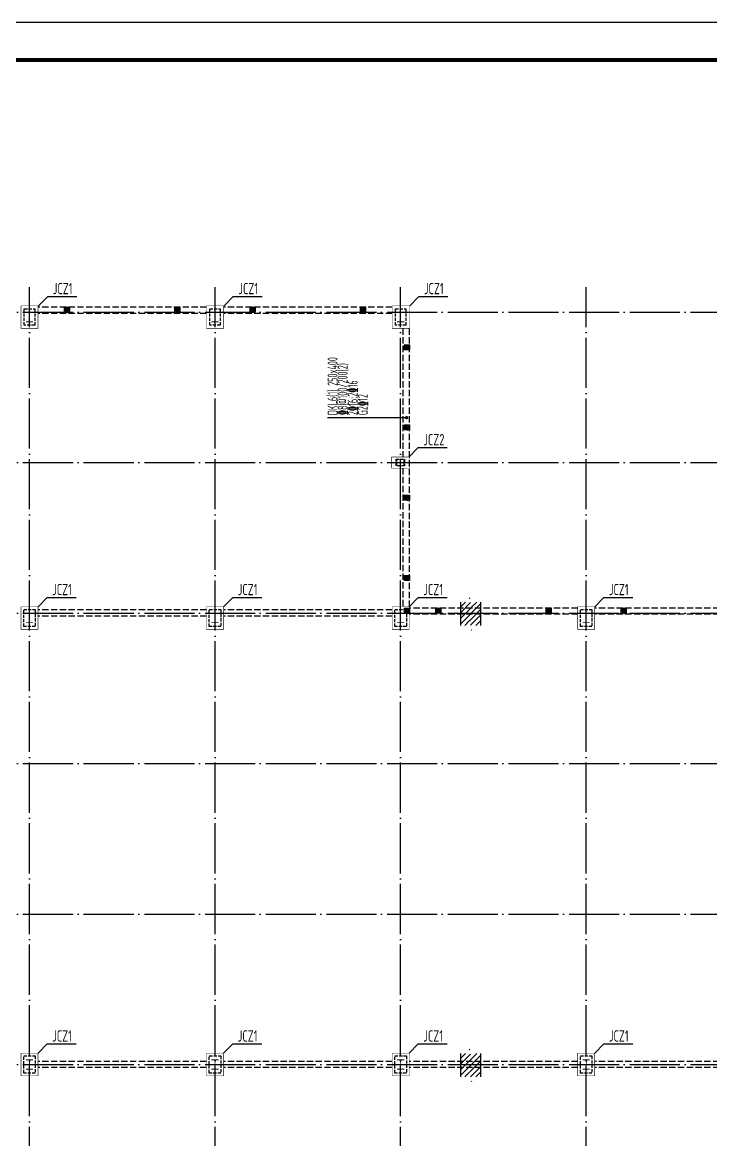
# Model space of a CAD drawing. Extents: x 8844666 to 9156203, y 1662182 to 2655606.
# Drawn here: x 9006104 to 9033552, y 2410631 to 2455181 of the extents above; entities that cross this region are included whole.
import ezdxf

# ---------------------------------------------------------------- set-up
doc = ezdxf.new("R2010")
doc.units = 0
doc.header["$LTSCALE"] = 1000
doc.header["$MEASUREMENT"] = 0
doc.linetypes.add('DASH', pattern=[0.35, 0.25, -0.1])
doc.linetypes.add('DOTE', pattern=[2.42, 2, -0.2, 0.02, -0.2])
doc.layers.get('0').update_dxf_attribs({"linetype": 'CONTINUOUS'})
for name, color, linetype in [('1000', 2, 'CONTINUOUS'), ('DOTE', 8, 'DOTE'), ('GZ', 3, 'CONTINUOUS'), ('PUB_TITLE', 4, 'CONTINUOUS'), ('一般文字', 6, 'CONTINUOUS'), ('柱', 2, 'CONTINUOUS'), ('柱集中标注', 2, 'CONTINUOUS'), ('梁', 4, 'CONTINUOUS')]:
    doc.layers.add(name, color=color, linetype=linetype)
doc.layers.add('梁集中标注竖向', color=190, linetype='CONTINUOUS', lineweight=25)
doc.styles.add('TSSD_REIN', font='atssdeng.shx', dxfattribs={"width": 0.7, "bigfont": 'atssdchn.shx'})

# ---------------------------------------------------------------- blocks, each defined once
blk = doc.blocks.new('layisuixin-point')
blk.add_lwpolyline([(-0.25, 0, 0.5, 0.5, 1), (0.25, 0, 0.5, 0.5, 1)], format="xyseb", close=True)

msp = doc.modelspace()

# ---------------------------------------------------------------- hatches: boundary and pattern name
at = {"layer": 'DOTE', "linetype": 'ByBlock'}
h = msp.add_hatch(dxfattribs=at)
h.set_pattern_fill('ANSI31', color=6, scale=100, style=0)
h.set_pattern_definition([(45, (6193600.12, 1369875.41), (-112.2532015, 112.2532015), [])])
h.paths.add_polyline_path([(9024389.3, 2431502.2), (9024389.3, 2431702.2), (9023589.3, 2431702.2), (9023589.3, 2431502.2)])
h.paths.add_polyline_path([(9024389.3, 2431452.2), (9024389.3, 2431502.2), (9023589.3, 2431502.2), (9023589.3, 2431452.2)])
h.paths.add_polyline_path([(9023865.8, 2432060.4), (9023589.3, 2432060.4), (9023589.3, 2431702.2), (9024389.3, 2431702.2), (9024389.3, 2432060.4), (9024090.8, 2432060.4), (9024016.3, 2431850.4), (9023942.3, 2432270.4)])
h.paths.add_polyline_path([(9024090.8, 2431133.6), (9024389.3, 2431133.6), (9024389.3, 2431452.2), (9023589.3, 2431452.2), (9023589.3, 2431133.6), (9023865.8, 2431133.6), (9023942.3, 2431343.6), (9024016.3, 2430923.6)])
h = msp.add_hatch(dxfattribs=at)
h.set_pattern_fill('ANSI31', color=6, scale=100, style=0)
h.set_pattern_definition([(45, (6193600.12, 1351875.41), (-112.2532015, 112.2532015), [])])
h.paths.add_polyline_path([(9024389.3, 2413502.2), (9024389.3, 2413702.2), (9023589.3, 2413702.2), (9023589.3, 2413502.2)])
h.paths.add_polyline_path([(9024389.3, 2413452.2), (9024389.3, 2413502.2), (9023589.3, 2413502.2), (9023589.3, 2413452.2)])
h.paths.add_polyline_path([(9023865.8, 2414060.4), (9023589.3, 2414060.4), (9023589.3, 2413702.2), (9024389.3, 2413702.2), (9024389.3, 2414060.4), (9024090.8, 2414060.4), (9024016.3, 2413850.4), (9023942.3, 2414270.4)])
h.paths.add_polyline_path([(9024090.8, 2413133.6), (9024389.3, 2413133.6), (9024389.3, 2413452.2), (9023589.3, 2413452.2), (9023589.3, 2413133.6), (9023865.8, 2413133.6), (9023942.3, 2413343.6), (9024016.3, 2412923.6)])
at = {"layer": 'GZ'}
h = msp.add_hatch(dxfattribs=at)
h.set_pattern_fill('钢筋混凝土', color=256, scale=20, style=0)
h.set_pattern_definition([(45, (748570.886, 240480.097), (-35.35533906, 35.35533906), []), (50, (748570.89, 240480.1), (143.4520365, -12.550427), [15, -165]), (355, (748570.89, 240480.1), (-27.7502667, 150.4384267), [12, -132]), (100.4514, (748582.84, 240479.05), (115.7018763, 137.8879084), [12.748038, -140.2284224]), (46.1842, (748570.89, 240520.1), (213.4482097, -33.103803), [22.5, -247.5]), (96.6356, (748588.67, 240517.34), (186.932541, 194.823574), [19.1220576, -210.3426]), (351.1842, (748570.89, 240520.1), (186.932389, 194.82372), [18, -198]), (21, (748590.89, 240510.1), (119.3814104, -80.5237781), [15, -165]), (326, (748590.89, 240510.1), (48.6630664, 145.030009), [12, -132]), (71.4514, (748600.83, 240503.39), (168.0445257, 64.5060993), [12.748038, -140.2284224]), (37.5, (748570.886, 240480.097), (2.43197106, 66.57877077), [0, -130.4, 0, -134, 0, -132.5]), (7.5, (748570.886, 240480.1), (52.6139075, 78.8823424), [0, -76.4, 0, -127.4, 0, -50.5]), (327.5, (748526.286, 240480.097), (106.76448723, -4.51097435), [0, -50, 0, -156, 0, -207]), (317.5, (748506.29, 240480.1), (116.6372339, 20.0209965), [0, -65, 0, -103.6, 0, -147])])
h.paths.add_polyline_path([(9007789.3, 2443828.3), (9007989.3, 2443828.3), (9007989.3, 2443628.3), (9007789.3, 2443628.3)])
h = msp.add_hatch(dxfattribs=at)
h.set_pattern_fill('钢筋混凝土', color=256, scale=20, style=0)
h.set_pattern_definition([(45, (752970.94, 240480.093), (-35.35533906, 35.35533906), []), (50, (752970.94, 240480.09), (143.4520365, -12.550427), [15, -165]), (355, (752970.94, 240480.1), (-27.7502667, 150.4384267), [12, -132]), (100.4514, (752982.9, 240479.05), (115.7018763, 137.8879084), [12.748038, -140.2284224]), (46.1842, (752970.94, 240520.1), (213.4482097, -33.103803), [22.5, -247.5]), (96.6356, (752988.73, 240517.33), (186.932541, 194.823574), [19.1220576, -210.3426]), (351.1842, (752970.94, 240520.1), (186.932389, 194.82372), [18, -198]), (21, (752990.94, 240510.09), (119.3814104, -80.5237781), [15, -165]), (326, (752990.94, 240510.1), (48.6630664, 145.030009), [12, -132]), (71.4514, (753000.89, 240503.38), (168.0445257, 64.5060993), [12.748038, -140.2284224]), (37.5, (752970.94, 240480.093), (2.43197106, 66.57877077), [0, -130.4, 0, -134, 0, -132.5]), (7.5, (752970.94, 240480.09), (52.6139075, 78.8823424), [0, -76.4, 0, -127.4, 0, -50.5]), (327.5, (752926.34, 240480.093), (106.76448723, -4.51097435), [0, -50, 0, -156, 0, -207]), (317.5, (752906.34, 240480.09), (116.6372339, 20.0209965), [0, -65, 0, -103.6, 0, -147])])
h.paths.add_polyline_path([(9012189.3, 2443828.3), (9012389.4, 2443828.3), (9012389.4, 2443628.3), (9012189.3, 2443628.3)])
h = msp.add_hatch(dxfattribs=at)
h.set_pattern_fill('钢筋混凝土', color=256, scale=20, style=0)
h.set_pattern_definition([(45, (755970.886, 240480.097), (-35.35533906, 35.35533906), []), (50, (755970.89, 240480.1), (143.4520365, -12.550427), [15, -165]), (355, (755970.89, 240480.1), (-27.7502667, 150.4384267), [12, -132]), (100.4514, (755982.84, 240479.05), (115.7018763, 137.8879084), [12.748038, -140.2284224]), (46.1842, (755970.89, 240520.1), (213.4482097, -33.103803), [22.5, -247.5]), (96.6356, (755988.67, 240517.34), (186.932541, 194.823574), [19.1220576, -210.3426]), (351.1842, (755970.89, 240520.1), (186.932389, 194.82372), [18, -198]), (21, (755990.89, 240510.1), (119.3814104, -80.5237781), [15, -165]), (326, (755990.89, 240510.1), (48.6630664, 145.030009), [12, -132]), (71.4514, (756000.83, 240503.39), (168.0445257, 64.5060993), [12.748038, -140.2284224]), (37.5, (755970.886, 240480.097), (2.43197106, 66.57877077), [0, -130.4, 0, -134, 0, -132.5]), (7.5, (755970.886, 240480.1), (52.6139075, 78.8823424), [0, -76.4, 0, -127.4, 0, -50.5]), (327.5, (755926.286, 240480.097), (106.76448723, -4.51097435), [0, -50, 0, -156, 0, -207]), (317.5, (755906.29, 240480.1), (116.6372339, 20.0209965), [0, -65, 0, -103.6, 0, -147])])
h.paths.add_polyline_path([(9015189.3, 2443828.3), (9015389.3, 2443828.3), (9015389.3, 2443628.3), (9015189.3, 2443628.3)])
h = msp.add_hatch(dxfattribs=at)
h.set_pattern_fill('钢筋混凝土', color=256, scale=20, style=0)
h.set_pattern_definition([(45, (760370.94, 240480.093), (-35.35533906, 35.35533906), []), (50, (760370.94, 240480.09), (143.4520365, -12.550427), [15, -165]), (355, (760370.94, 240480.1), (-27.7502667, 150.4384267), [12, -132]), (100.4514, (760382.9, 240479.05), (115.7018763, 137.8879084), [12.748038, -140.2284224]), (46.1842, (760370.94, 240520.1), (213.4482097, -33.103803), [22.5, -247.5]), (96.6356, (760388.73, 240517.33), (186.932541, 194.823574), [19.1220576, -210.3426]), (351.1842, (760370.94, 240520.1), (186.932389, 194.82372), [18, -198]), (21, (760390.94, 240510.09), (119.3814104, -80.5237781), [15, -165]), (326, (760390.94, 240510.1), (48.6630664, 145.030009), [12, -132]), (71.4514, (760400.89, 240503.38), (168.0445257, 64.5060993), [12.748038, -140.2284224]), (37.5, (760370.94, 240480.093), (2.43197106, 66.57877077), [0, -130.4, 0, -134, 0, -132.5]), (7.5, (760370.94, 240480.09), (52.6139075, 78.8823424), [0, -76.4, 0, -127.4, 0, -50.5]), (327.5, (760326.34, 240480.093), (106.76448723, -4.51097435), [0, -50, 0, -156, 0, -207]), (317.5, (760306.34, 240480.09), (116.6372339, 20.0209965), [0, -65, 0, -103.6, 0, -147])])
h.paths.add_polyline_path([(9019589.3, 2443828.3), (9019789.4, 2443828.3), (9019789.4, 2443628.3), (9019589.3, 2443628.3)])
h = msp.add_hatch(dxfattribs=at)
h.set_pattern_fill('钢筋混凝土', color=256, scale=20, style=0)
h.set_pattern_definition([(45, (762120.94, 238980.093), (-35.35533906, 35.35533906), []), (50, (762120.94, 238980.09), (143.4520365, -12.550427), [15, -165]), (355, (762120.94, 238980.1), (-27.7502667, 150.4384267), [12, -132]), (100.4514, (762132.9, 238979.05), (115.7018763, 137.8879084), [12.748038, -140.2284224]), (46.1842, (762120.94, 239020.1), (213.4482097, -33.103803), [22.5, -247.5]), (96.6356, (762138.73, 239017.33), (186.932541, 194.823574), [19.1220576, -210.3426]), (351.1842, (762120.94, 239020.1), (186.932389, 194.82372), [18, -198]), (21, (762140.94, 239010.09), (119.3814104, -80.5237781), [15, -165]), (326, (762140.94, 239010.1), (48.6630664, 145.030009), [12, -132]), (71.4514, (762150.89, 239003.38), (168.0445257, 64.5060993), [12.748038, -140.2284224]), (37.5, (762120.94, 238980.093), (2.43197106, 66.57877077), [0, -130.4, 0, -134, 0, -132.5]), (7.5, (762120.94, 238980.09), (52.6139075, 78.8823424), [0, -76.4, 0, -127.4, 0, -50.5]), (327.5, (762076.34, 238980.093), (106.76448723, -4.51097435), [0, -50, 0, -156, 0, -207]), (317.5, (762056.34, 238980.09), (116.6372339, 20.0209965), [0, -65, 0, -103.6, 0, -147])])
h.paths.add_polyline_path([(9021339.3, 2442328.3), (9021539.4, 2442328.3), (9021539.4, 2442128.3), (9021339.3, 2442128.3)])
h = msp.add_hatch(dxfattribs=at)
h.set_pattern_fill('钢筋混凝土', color=256, scale=20, style=0)
h.set_pattern_definition([(45, (762120.886, 235780.097), (-35.35533906, 35.35533906), []), (50, (762120.89, 235780.1), (143.4520365, -12.550427), [15, -165]), (355, (762120.89, 235780.1), (-27.7502667, 150.4384267), [12, -132]), (100.4514, (762132.84, 235779.05), (115.7018763, 137.8879084), [12.748038, -140.2284224]), (46.1842, (762120.89, 235820.1), (213.4482097, -33.103803), [22.5, -247.5]), (96.6356, (762138.67, 235817.34), (186.932541, 194.823574), [19.1220576, -210.3426]), (351.1842, (762120.89, 235820.1), (186.932389, 194.82372), [18, -198]), (21, (762140.89, 235810.1), (119.3814104, -80.5237781), [15, -165]), (326, (762140.89, 235810.1), (48.6630664, 145.030009), [12, -132]), (71.4514, (762150.83, 235803.39), (168.0445257, 64.5060993), [12.748038, -140.2284224]), (37.5, (762120.886, 235780.097), (2.43197106, 66.57877077), [0, -130.4, 0, -134, 0, -132.5]), (7.5, (762120.886, 235780.1), (52.6139075, 78.8823424), [0, -76.4, 0, -127.4, 0, -50.5]), (327.5, (762076.286, 235780.097), (106.76448723, -4.51097435), [0, -50, 0, -156, 0, -207]), (317.5, (762056.29, 235780.1), (116.6372339, 20.0209965), [0, -65, 0, -103.6, 0, -147])])
h.paths.add_polyline_path([(9021339.3, 2439128.3), (9021539.3, 2439128.3), (9021539.3, 2438928.3), (9021339.3, 2438928.3)])
h = msp.add_hatch(dxfattribs=at)
h.set_pattern_fill('钢筋混凝土', color=256, scale=20, style=0)
h.set_pattern_definition([(45, (762120.94, 232980.093), (-35.35533906, 35.35533906), []), (50, (762120.94, 232980.09), (143.4520365, -12.550427), [15, -165]), (355, (762120.94, 232980.1), (-27.7502667, 150.4384267), [12, -132]), (100.4514, (762132.9, 232979.05), (115.7018763, 137.8879084), [12.748038, -140.2284224]), (46.1842, (762120.94, 233020.1), (213.4482097, -33.103803), [22.5, -247.5]), (96.6356, (762138.73, 233017.33), (186.932541, 194.823574), [19.1220576, -210.3426]), (351.1842, (762120.94, 233020.1), (186.932389, 194.82372), [18, -198]), (21, (762140.94, 233010.09), (119.3814104, -80.5237781), [15, -165]), (326, (762140.94, 233010.1), (48.6630664, 145.030009), [12, -132]), (71.4514, (762150.89, 233003.38), (168.0445257, 64.5060993), [12.748038, -140.2284224]), (37.5, (762120.94, 232980.093), (2.43197106, 66.57877077), [0, -130.4, 0, -134, 0, -132.5]), (7.5, (762120.94, 232980.09), (52.6139075, 78.8823424), [0, -76.4, 0, -127.4, 0, -50.5]), (327.5, (762076.34, 232980.093), (106.76448723, -4.51097435), [0, -50, 0, -156, 0, -207]), (317.5, (762056.34, 232980.09), (116.6372339, 20.0209965), [0, -65, 0, -103.6, 0, -147])])
h.paths.add_polyline_path([(9021339.3, 2436328.3), (9021539.4, 2436328.3), (9021539.4, 2436128.3), (9021339.3, 2436128.3)])
h = msp.add_hatch(dxfattribs=at)
h.set_pattern_fill('钢筋混凝土', color=256, scale=20, style=0)
h.set_pattern_definition([(45, (762120.886, 229780.097), (-35.35533906, 35.35533906), []), (50, (762120.89, 229780.1), (143.4520365, -12.550427), [15, -165]), (355, (762120.89, 229780.1), (-27.7502667, 150.4384267), [12, -132]), (100.4514, (762132.84, 229779.05), (115.7018763, 137.8879084), [12.748038, -140.2284224]), (46.1842, (762120.89, 229820.1), (213.4482097, -33.103803), [22.5, -247.5]), (96.6356, (762138.67, 229817.34), (186.932541, 194.823574), [19.1220576, -210.3426]), (351.1842, (762120.89, 229820.1), (186.932389, 194.82372), [18, -198]), (21, (762140.89, 229810.1), (119.3814104, -80.5237781), [15, -165]), (326, (762140.89, 229810.1), (48.6630664, 145.030009), [12, -132]), (71.4514, (762150.83, 229803.39), (168.0445257, 64.5060993), [12.748038, -140.2284224]), (37.5, (762120.886, 229780.097), (2.43197106, 66.57877077), [0, -130.4, 0, -134, 0, -132.5]), (7.5, (762120.886, 229780.1), (52.6139075, 78.8823424), [0, -76.4, 0, -127.4, 0, -50.5]), (327.5, (762076.286, 229780.097), (106.76448723, -4.51097435), [0, -50, 0, -156, 0, -207]), (317.5, (762056.29, 229780.1), (116.6372339, 20.0209965), [0, -65, 0, -103.6, 0, -147])])
h.paths.add_polyline_path([(9021339.3, 2433128.3), (9021539.3, 2433128.3), (9021539.3, 2432928.3), (9021339.3, 2432928.3)])
h = msp.add_hatch(dxfattribs=at)
h.set_pattern_fill('钢筋混凝土', color=256, scale=20, style=0)
h.set_pattern_definition([(45, (762120.94, 228480.093), (-35.35533906, 35.35533906), []), (50, (762120.94, 228480.09), (143.4520365, -12.550427), [15, -165]), (355, (762120.94, 228480.1), (-27.7502667, 150.4384267), [12, -132]), (100.4514, (762132.9, 228479.05), (115.7018763, 137.8879084), [12.748038, -140.2284224]), (46.1842, (762120.94, 228520.1), (213.4482097, -33.103803), [22.5, -247.5]), (96.6356, (762138.73, 228517.33), (186.932541, 194.823574), [19.1220576, -210.3426]), (351.1842, (762120.94, 228520.1), (186.932389, 194.82372), [18, -198]), (21, (762140.94, 228510.09), (119.3814104, -80.5237781), [15, -165]), (326, (762140.94, 228510.1), (48.6630664, 145.030009), [12, -132]), (71.4514, (762150.89, 228503.38), (168.0445257, 64.5060993), [12.748038, -140.2284224]), (37.5, (762120.94, 228480.093), (2.43197106, 66.57877077), [0, -130.4, 0, -134, 0, -132.5]), (7.5, (762120.94, 228480.09), (52.6139075, 78.8823424), [0, -76.4, 0, -127.4, 0, -50.5]), (327.5, (762076.34, 228480.093), (106.76448723, -4.51097435), [0, -50, 0, -156, 0, -207]), (317.5, (762056.34, 228480.09), (116.6372339, 20.0209965), [0, -65, 0, -103.6, 0, -147])])
h.paths.add_polyline_path([(9021339.3, 2431828.3), (9021539.4, 2431828.3), (9021539.4, 2431628.3), (9021339.3, 2431628.3)])
h = msp.add_hatch(dxfattribs=at)
h.set_pattern_fill('钢筋混凝土', color=256, scale=20, style=0)
h.set_pattern_definition([(45, (763370.886, 228480.097), (-35.35533906, 35.35533906), []), (50, (763370.89, 228480.1), (143.4520365, -12.550427), [15, -165]), (355, (763370.89, 228480.1), (-27.7502667, 150.4384267), [12, -132]), (100.4514, (763382.84, 228479.05), (115.7018763, 137.8879084), [12.748038, -140.2284224]), (46.1842, (763370.89, 228520.1), (213.4482097, -33.103803), [22.5, -247.5]), (96.6356, (763388.67, 228517.34), (186.932541, 194.823574), [19.1220576, -210.3426]), (351.1842, (763370.89, 228520.1), (186.932389, 194.82372), [18, -198]), (21, (763390.89, 228510.1), (119.3814104, -80.5237781), [15, -165]), (326, (763390.89, 228510.1), (48.6630664, 145.030009), [12, -132]), (71.4514, (763400.83, 228503.39), (168.0445257, 64.5060993), [12.748038, -140.2284224]), (37.5, (763370.886, 228480.097), (2.43197106, 66.57877077), [0, -130.4, 0, -134, 0, -132.5]), (7.5, (763370.886, 228480.1), (52.6139075, 78.8823424), [0, -76.4, 0, -127.4, 0, -50.5]), (327.5, (763326.286, 228480.097), (106.76448723, -4.51097435), [0, -50, 0, -156, 0, -207]), (317.5, (763306.29, 228480.1), (116.6372339, 20.0209965), [0, -65, 0, -103.6, 0, -147])])
h.paths.add_polyline_path([(9022589.3, 2431828.3), (9022789.3, 2431828.3), (9022789.3, 2431628.3), (9022589.3, 2431628.3)])
h = msp.add_hatch(dxfattribs=at)
h.set_pattern_fill('钢筋混凝土', color=256, scale=20, style=0)
h.set_pattern_definition([(45, (767770.94, 228480.093), (-35.35533906, 35.35533906), []), (50, (767770.94, 228480.09), (143.4520365, -12.550427), [15, -165]), (355, (767770.94, 228480.1), (-27.7502667, 150.4384267), [12, -132]), (100.4514, (767782.9, 228479.05), (115.7018763, 137.8879084), [12.748038, -140.2284224]), (46.1842, (767770.94, 228520.1), (213.4482097, -33.103803), [22.5, -247.5]), (96.6356, (767788.73, 228517.33), (186.932541, 194.823574), [19.1220576, -210.3426]), (351.1842, (767770.94, 228520.1), (186.932389, 194.82372), [18, -198]), (21, (767790.94, 228510.09), (119.3814104, -80.5237781), [15, -165]), (326, (767790.94, 228510.1), (48.6630664, 145.030009), [12, -132]), (71.4514, (767800.89, 228503.38), (168.0445257, 64.5060993), [12.748038, -140.2284224]), (37.5, (767770.94, 228480.093), (2.43197106, 66.57877077), [0, -130.4, 0, -134, 0, -132.5]), (7.5, (767770.94, 228480.09), (52.6139075, 78.8823424), [0, -76.4, 0, -127.4, 0, -50.5]), (327.5, (767726.34, 228480.093), (106.76448723, -4.51097435), [0, -50, 0, -156, 0, -207]), (317.5, (767706.34, 228480.09), (116.6372339, 20.0209965), [0, -65, 0, -103.6, 0, -147])])
h.paths.add_polyline_path([(9026989.3, 2431828.3), (9027189.4, 2431828.3), (9027189.4, 2431628.3), (9026989.3, 2431628.3)])
h = msp.add_hatch(dxfattribs=at)
h.set_pattern_fill('钢筋混凝土', color=256, scale=20, style=0)
h.set_pattern_definition([(45, (770770.886, 228480.097), (-35.35533906, 35.35533906), []), (50, (770770.89, 228480.1), (143.4520365, -12.550427), [15, -165]), (355, (770770.89, 228480.1), (-27.7502667, 150.4384267), [12, -132]), (100.4514, (770782.84, 228479.05), (115.7018763, 137.8879084), [12.748038, -140.2284224]), (46.1842, (770770.89, 228520.1), (213.4482097, -33.103803), [22.5, -247.5]), (96.6356, (770788.67, 228517.34), (186.932541, 194.823574), [19.1220576, -210.3426]), (351.1842, (770770.89, 228520.1), (186.932389, 194.82372), [18, -198]), (21, (770790.89, 228510.1), (119.3814104, -80.5237781), [15, -165]), (326, (770790.89, 228510.1), (48.6630664, 145.030009), [12, -132]), (71.4514, (770800.83, 228503.39), (168.0445257, 64.5060993), [12.748038, -140.2284224]), (37.5, (770770.886, 228480.097), (2.43197106, 66.57877077), [0, -130.4, 0, -134, 0, -132.5]), (7.5, (770770.886, 228480.1), (52.6139075, 78.8823424), [0, -76.4, 0, -127.4, 0, -50.5]), (327.5, (770726.286, 228480.097), (106.76448723, -4.51097435), [0, -50, 0, -156, 0, -207]), (317.5, (770706.29, 228480.1), (116.6372339, 20.0209965), [0, -65, 0, -103.6, 0, -147])])
h.paths.add_polyline_path([(9029989.3, 2431828.3), (9030189.3, 2431828.3), (9030189.3, 2431628.3), (9029989.3, 2431628.3)])
at = {"layer": '柱'}
for color, points in [(2, [(9006529.3, 2443228.3), (9006249.3, 2443228.3), (9006249.3, 2443260.3), (9006377.3, 2443260.3), (9006377.3, 2443596.3), (9006249.3, 2443596.3), (9006249.3, 2443628.3), (9006529.3, 2443628.3), (9006529.3, 2443596.3), (9006401.3, 2443596.3), (9006401.3, 2443260.3), (9006529.3, 2443260.3)]), (2, [(9013929.3, 2443228.3), (9013649.3, 2443228.3), (9013649.3, 2443260.3), (9013777.3, 2443260.3), (9013777.3, 2443596.3), (9013649.3, 2443596.3), (9013649.3, 2443628.3), (9013929.3, 2443628.3), (9013929.3, 2443596.3), (9013801.3, 2443596.3), (9013801.3, 2443260.3), (9013929.3, 2443260.3)]), (2, [(9021329.3, 2443228.3), (9021049.3, 2443228.3), (9021049.3, 2443260.3), (9021177.3, 2443260.3), (9021177.3, 2443596.3), (9021049.3, 2443596.3), (9021049.3, 2443628.3), (9021329.3, 2443628.3), (9021329.3, 2443596.3), (9021201.3, 2443596.3), (9021201.3, 2443260.3), (9021329.3, 2443260.3)]), (3, [(9021029.3, 2437518.3), (9021029.3, 2437738.3), (9021061.3, 2437738.3), (9021061.3, 2437640.3), (9021297.3, 2437640.3), (9021297.3, 2437738.3), (9021329.3, 2437738.3), (9021329.3, 2437518.3), (9021297.3, 2437518.3), (9021297.3, 2437616.3), (9021061.3, 2437616.3), (9021061.3, 2437518.3)]), (2, [(9006529.3, 2431228.3), (9006249.3, 2431228.3), (9006249.3, 2431260.3), (9006377.3, 2431260.3), (9006377.3, 2431596.3), (9006249.3, 2431596.3), (9006249.3, 2431628.3), (9006529.3, 2431628.3), (9006529.3, 2431596.3), (9006401.3, 2431596.3), (9006401.3, 2431260.3), (9006529.3, 2431260.3)]), (2, [(9013929.3, 2431228.3), (9013649.3, 2431228.3), (9013649.3, 2431260.3), (9013777.3, 2431260.3), (9013777.3, 2431596.3), (9013649.3, 2431596.3), (9013649.3, 2431628.3), (9013929.3, 2431628.3), (9013929.3, 2431596.3), (9013801.3, 2431596.3), (9013801.3, 2431260.3), (9013929.3, 2431260.3)]), (2, [(9021329.3, 2431228.3), (9021049.3, 2431228.3), (9021049.3, 2431260.3), (9021177.3, 2431260.3), (9021177.3, 2431596.3), (9021049.3, 2431596.3), (9021049.3, 2431628.3), (9021329.3, 2431628.3), (9021329.3, 2431596.3), (9021201.3, 2431596.3), (9021201.3, 2431260.3), (9021329.3, 2431260.3)]), (2, [(9028729.3, 2431228.3), (9028449.3, 2431228.3), (9028449.3, 2431260.3), (9028577.3, 2431260.3), (9028577.3, 2431596.3), (9028449.3, 2431596.3), (9028449.3, 2431628.3), (9028729.3, 2431628.3), (9028729.3, 2431596.3), (9028601.3, 2431596.3), (9028601.3, 2431260.3), (9028729.3, 2431260.3)]), (2, [(9006529.3, 2413428.3), (9006249.3, 2413428.3), (9006249.3, 2413460.3), (9006377.3, 2413460.3), (9006377.3, 2413796.3), (9006249.3, 2413796.3), (9006249.3, 2413828.3), (9006529.3, 2413828.3), (9006529.3, 2413796.3), (9006401.3, 2413796.3), (9006401.3, 2413460.3), (9006529.3, 2413460.3)]), (2, [(9013929.3, 2413428.3), (9013649.3, 2413428.3), (9013649.3, 2413460.3), (9013777.3, 2413460.3), (9013777.3, 2413796.3), (9013649.3, 2413796.3), (9013649.3, 2413828.3), (9013929.3, 2413828.3), (9013929.3, 2413796.3), (9013801.3, 2413796.3), (9013801.3, 2413460.3), (9013929.3, 2413460.3)]), (2, [(9021329.3, 2413428.3), (9021049.3, 2413428.3), (9021049.3, 2413460.3), (9021177.3, 2413460.3), (9021177.3, 2413796.3), (9021049.3, 2413796.3), (9021049.3, 2413828.3), (9021329.3, 2413828.3), (9021329.3, 2413796.3), (9021201.3, 2413796.3), (9021201.3, 2413460.3), (9021329.3, 2413460.3)]), (2, [(9028729.3, 2413428.3), (9028449.3, 2413428.3), (9028449.3, 2413460.3), (9028577.3, 2413460.3), (9028577.3, 2413796.3), (9028449.3, 2413796.3), (9028449.3, 2413828.3), (9028729.3, 2413828.3), (9028729.3, 2413796.3), (9028601.3, 2413796.3), (9028601.3, 2413460.3), (9028729.3, 2413460.3)])]:
    msp.add_hatch(color=color, dxfattribs=at).paths.add_polyline_path(points)

# ---------------------------------------------------------------- linework, layer by layer
at = {"layer": '1000', "color": 3, "linetype": 'DASH', "ltscale": 0.5}
for points in [[(9006179.3, 2443753.3), (9006599.3, 2443753.3), (9006599.3, 2443103.3), (9006179.3, 2443103.3)], [(9013579.3, 2443753.3), (9013999.3, 2443753.3), (9013999.3, 2443103.3), (9013579.3, 2443103.3)], [(9020979.3, 2443753.3), (9021399.3, 2443753.3), (9021399.3, 2443103.3), (9020979.3, 2443103.3)], [(9021009.3, 2437758.3), (9021349.3, 2437758.3), (9021349.3, 2437498.3), (9021009.3, 2437498.3)], [(9006159.3, 2431768.3), (9006619.3, 2431768.3), (9006619.3, 2431088.3), (9006159.3, 2431088.3)], [(9013559.3, 2431768.3), (9014019.3, 2431768.3), (9014019.3, 2431088.3), (9013559.3, 2431088.3)], [(9020959.3, 2431768.3), (9021419.3, 2431768.3), (9021419.3, 2431088.3), (9020959.3, 2431088.3)], [(9028359.3, 2431768.3), (9028819.3, 2431768.3), (9028819.3, 2431088.3), (9028359.3, 2431088.3)], [(9006159.3, 2413968.3), (9006619.3, 2413968.3), (9006619.3, 2413288.3), (9006159.3, 2413288.3)], [(9013559.3, 2413968.3), (9014019.3, 2413968.3), (9014019.3, 2413288.3), (9013559.3, 2413288.3)], [(9020959.3, 2413968.3), (9021419.3, 2413968.3), (9021419.3, 2413288.3), (9020959.3, 2413288.3)], [(9028359.3, 2413968.3), (9028819.3, 2413968.3), (9028819.3, 2413288.3), (9028359.3, 2413288.3)]]:
    msp.add_lwpolyline(points, close=True, dxfattribs=at)
at = {"layer": 'DOTE'}
for p, q in [((9006389.3, 2394628.3), (9006389.3, 2444628.3)), ((9013789.3, 2394628.3), (9013789.3, 2444628.3)), ((9021189.3, 2394628.3), (9021189.3, 2444628.3)), ((9028589.3, 2394628.3), (9028589.3, 2444628.3)), ((8916589.3, 2443628.3), (9125789.3, 2443628.3)), ((8916589.3, 2437628.3), (9125789.3, 2437628.3)), ((8916589.3, 2431628.3), (9125789.3, 2431628.3)), ((8916589.3, 2425628.3), (9125789.3, 2425628.3)), ((8916589.3, 2419628.3), (9125789.3, 2419628.3)), ((8916589.3, 2413628.3), (9125789.3, 2413628.3))]:
    msp.add_line(p, q, dxfattribs=at)
at = {"layer": 'DOTE', "color": 6, "linetype": 'ByBlock'}
for p, q in [((9023589.3, 2431133.6), (9023589.3, 2432060.4)), ((9024389.3, 2431133.6), (9024389.3, 2432060.4)), ((9023589.3, 2413133.6), (9023589.3, 2414060.4)), ((9024389.3, 2413133.6), (9024389.3, 2414060.4))]:
    msp.add_line(p, q, dxfattribs=at)
at = {"layer": 'GZ'}
for points in [[(9007789.3, 2443828.3), (9007989.3, 2443828.3), (9007989.3, 2443628.3), (9007789.3, 2443628.3)], [(9012189.3, 2443828.3), (9012389.4, 2443828.3), (9012389.4, 2443628.3), (9012189.3, 2443628.3)], [(9015189.3, 2443828.3), (9015389.3, 2443828.3), (9015389.3, 2443628.3), (9015189.3, 2443628.3)], [(9019589.3, 2443828.3), (9019789.4, 2443828.3), (9019789.4, 2443628.3), (9019589.3, 2443628.3)], [(9021339.3, 2442328.3), (9021539.4, 2442328.3), (9021539.4, 2442128.3), (9021339.3, 2442128.3)], [(9021339.3, 2439128.3), (9021539.3, 2439128.3), (9021539.3, 2438928.3), (9021339.3, 2438928.3)], [(9021339.3, 2436328.3), (9021539.4, 2436328.3), (9021539.4, 2436128.3), (9021339.3, 2436128.3)], [(9021339.3, 2433128.3), (9021539.3, 2433128.3), (9021539.3, 2432928.3), (9021339.3, 2432928.3)], [(9021339.3, 2431828.3), (9021539.4, 2431828.3), (9021539.4, 2431628.3), (9021339.3, 2431628.3)], [(9022589.3, 2431828.3), (9022789.3, 2431828.3), (9022789.3, 2431628.3), (9022589.3, 2431628.3)], [(9026989.3, 2431828.3), (9027189.4, 2431828.3), (9027189.4, 2431628.3), (9026989.3, 2431628.3)], [(9029989.3, 2431828.3), (9030189.3, 2431828.3), (9030189.3, 2431628.3), (9029989.3, 2431628.3)]]:
    msp.add_lwpolyline(points, close=True, dxfattribs=at)
at = {"layer": 'PUB_TITLE'}
msp.add_lwpolyline([(8903902.8, 2366081.4), (9156202.8, 2366081.4), (9156202.8, 2455181.4), (8903902.8, 2455181.4)], close=True, dxfattribs=at)
at = {"layer": 'PUB_TITLE', "const_width": 150}
msp.add_lwpolyline([(8907652.8, 2367581.4), (9154702.8, 2367581.4), (9154702.8, 2453681.4), (8907652.8, 2453681.4)], close=True, dxfattribs=at)
at = {"layer": '一般文字', "color": 6}
for points in [[(9006754.3, 2443878.3), (9007117, 2444255.1), (9008273.6, 2444255.1)], [(9014154.3, 2443878.3), (9014517, 2444255.1), (9015673.6, 2444255.1)], [(9021554.3, 2443878.3), (9021917, 2444255.1), (9023073.6, 2444255.1)], [(9021529.3, 2437853.3), (9021892, 2438230.1), (9023048.6, 2438230.1)], [(9006729.3, 2431878.3), (9007092, 2432255.1), (9008248.6, 2432255.1)], [(9014129.3, 2431878.3), (9014492, 2432255.1), (9015648.6, 2432255.1)], [(9021529.3, 2431878.3), (9021892, 2432255.1), (9023048.6, 2432255.1)], [(9028929.3, 2431878.3), (9029292, 2432255.1), (9030448.6, 2432255.1)], [(9006729.3, 2414078.3), (9007092, 2414455.1), (9008248.6, 2414455.1)], [(9014129.3, 2414078.3), (9014492, 2414455.1), (9015648.6, 2414455.1)], [(9021529.3, 2414078.3), (9021892, 2414455.1), (9023048.6, 2414455.1)], [(9028929.3, 2414078.3), (9029292, 2414455.1), (9030448.6, 2414455.1)]]:
    msp.add_lwpolyline(points, dxfattribs=at)
at = {"layer": '柱', "color": 2, "const_width": 5}
for points in [[(9006529.3, 2443228.3), (9006249.3, 2443228.3), (9006249.3, 2443260.3), (9006377.3, 2443260.3), (9006377.3, 2443596.3), (9006249.3, 2443596.3), (9006249.3, 2443628.3), (9006529.3, 2443628.3), (9006529.3, 2443596.3), (9006401.3, 2443596.3), (9006401.3, 2443260.3), (9006529.3, 2443260.3)], [(9013929.3, 2443228.3), (9013649.3, 2443228.3), (9013649.3, 2443260.3), (9013777.3, 2443260.3), (9013777.3, 2443596.3), (9013649.3, 2443596.3), (9013649.3, 2443628.3), (9013929.3, 2443628.3), (9013929.3, 2443596.3), (9013801.3, 2443596.3), (9013801.3, 2443260.3), (9013929.3, 2443260.3)], [(9021329.3, 2443228.3), (9021049.3, 2443228.3), (9021049.3, 2443260.3), (9021177.3, 2443260.3), (9021177.3, 2443596.3), (9021049.3, 2443596.3), (9021049.3, 2443628.3), (9021329.3, 2443628.3), (9021329.3, 2443596.3), (9021201.3, 2443596.3), (9021201.3, 2443260.3), (9021329.3, 2443260.3)], [(9006529.3, 2431228.3), (9006249.3, 2431228.3), (9006249.3, 2431260.3), (9006377.3, 2431260.3), (9006377.3, 2431596.3), (9006249.3, 2431596.3), (9006249.3, 2431628.3), (9006529.3, 2431628.3), (9006529.3, 2431596.3), (9006401.3, 2431596.3), (9006401.3, 2431260.3), (9006529.3, 2431260.3)], [(9013929.3, 2431228.3), (9013649.3, 2431228.3), (9013649.3, 2431260.3), (9013777.3, 2431260.3), (9013777.3, 2431596.3), (9013649.3, 2431596.3), (9013649.3, 2431628.3), (9013929.3, 2431628.3), (9013929.3, 2431596.3), (9013801.3, 2431596.3), (9013801.3, 2431260.3), (9013929.3, 2431260.3)], [(9021329.3, 2431228.3), (9021049.3, 2431228.3), (9021049.3, 2431260.3), (9021177.3, 2431260.3), (9021177.3, 2431596.3), (9021049.3, 2431596.3), (9021049.3, 2431628.3), (9021329.3, 2431628.3), (9021329.3, 2431596.3), (9021201.3, 2431596.3), (9021201.3, 2431260.3), (9021329.3, 2431260.3)], [(9028729.3, 2431228.3), (9028449.3, 2431228.3), (9028449.3, 2431260.3), (9028577.3, 2431260.3), (9028577.3, 2431596.3), (9028449.3, 2431596.3), (9028449.3, 2431628.3), (9028729.3, 2431628.3), (9028729.3, 2431596.3), (9028601.3, 2431596.3), (9028601.3, 2431260.3), (9028729.3, 2431260.3)], [(9006529.3, 2413428.3), (9006249.3, 2413428.3), (9006249.3, 2413460.3), (9006377.3, 2413460.3), (9006377.3, 2413796.3), (9006249.3, 2413796.3), (9006249.3, 2413828.3), (9006529.3, 2413828.3), (9006529.3, 2413796.3), (9006401.3, 2413796.3), (9006401.3, 2413460.3), (9006529.3, 2413460.3)], [(9013929.3, 2413428.3), (9013649.3, 2413428.3), (9013649.3, 2413460.3), (9013777.3, 2413460.3), (9013777.3, 2413796.3), (9013649.3, 2413796.3), (9013649.3, 2413828.3), (9013929.3, 2413828.3), (9013929.3, 2413796.3), (9013801.3, 2413796.3), (9013801.3, 2413460.3), (9013929.3, 2413460.3)], [(9021329.3, 2413428.3), (9021049.3, 2413428.3), (9021049.3, 2413460.3), (9021177.3, 2413460.3), (9021177.3, 2413796.3), (9021049.3, 2413796.3), (9021049.3, 2413828.3), (9021329.3, 2413828.3), (9021329.3, 2413796.3), (9021201.3, 2413796.3), (9021201.3, 2413460.3), (9021329.3, 2413460.3)], [(9028729.3, 2413428.3), (9028449.3, 2413428.3), (9028449.3, 2413460.3), (9028577.3, 2413460.3), (9028577.3, 2413796.3), (9028449.3, 2413796.3), (9028449.3, 2413828.3), (9028729.3, 2413828.3), (9028729.3, 2413796.3), (9028601.3, 2413796.3), (9028601.3, 2413460.3), (9028729.3, 2413460.3)]]:
    msp.add_lwpolyline(points, close=True, dxfattribs=at)
at = {"layer": '柱', "color": 3, "const_width": 5}
msp.add_lwpolyline([(9021029.3, 2437518.3), (9021029.3, 2437738.3), (9021061.3, 2437738.3), (9021061.3, 2437640.3), (9021297.3, 2437640.3), (9021297.3, 2437738.3), (9021329.3, 2437738.3), (9021329.3, 2437518.3), (9021297.3, 2437518.3), (9021297.3, 2437616.3), (9021061.3, 2437616.3), (9021061.3, 2437518.3)], close=True, dxfattribs=at)
at = {"layer": '柱集中标注', "color": 6, "const_width": 20}
for points in [[(9006049.3, 2443878.3), (9006729.3, 2443878.3), (9006729.3, 2442978.3), (9006049.3, 2442978.3)], [(9013449.3, 2443878.3), (9014129.3, 2443878.3), (9014129.3, 2442978.3), (9013449.3, 2442978.3)], [(9020849.3, 2443878.3), (9021529.3, 2443878.3), (9021529.3, 2442978.3), (9020849.3, 2442978.3)], [(9020829.3, 2437853.3), (9021529.3, 2437853.3), (9021529.3, 2437403.3), (9020829.3, 2437403.3)], [(9006049.3, 2431878.3), (9006729.3, 2431878.3), (9006729.3, 2430978.3), (9006049.3, 2430978.3)], [(9013449.3, 2431878.3), (9014129.3, 2431878.3), (9014129.3, 2430978.3), (9013449.3, 2430978.3)], [(9020849.3, 2431878.3), (9021529.3, 2431878.3), (9021529.3, 2430978.3), (9020849.3, 2430978.3)], [(9028249.3, 2431878.3), (9028929.3, 2431878.3), (9028929.3, 2430978.3), (9028249.3, 2430978.3)], [(9006049.3, 2414078.3), (9006729.3, 2414078.3), (9006729.3, 2413178.3), (9006049.3, 2413178.3)], [(9013449.3, 2414078.3), (9014129.3, 2414078.3), (9014129.3, 2413178.3), (9013449.3, 2413178.3)], [(9020849.3, 2414078.3), (9021529.3, 2414078.3), (9021529.3, 2413178.3), (9020849.3, 2413178.3)], [(9028249.3, 2414078.3), (9028929.3, 2414078.3), (9028929.3, 2413178.3), (9028249.3, 2413178.3)]]:
    msp.add_lwpolyline(points, close=True, dxfattribs=at)
at = {"layer": '梁', "color": 150, "linetype": 'DASH'}
for points in [[(9013449.3, 2443828.3), (9006729.3, 2443828.3)], [(9013449.3, 2443578.3), (9006729.3, 2443578.3)], [(9020849.3, 2443828.3), (9014129.3, 2443828.3)], [(9020849.3, 2443578.3), (9014129.3, 2443578.3)], [(9021279.3, 2442978.3), (9021279.3, 2437853.3)], [(9021529.3, 2442978.3), (9021529.3, 2431878.3)], [(9021279.3, 2437403.3), (9021279.3, 2431878.3)], [(9013449.3, 2431753.3), (9006729.3, 2431753.3)], [(9020849.3, 2431753.3), (9014129.3, 2431753.3)], [(9028249.3, 2431828.3), (9021529.3, 2431828.3)], [(9028249.3, 2431578.3), (9021529.3, 2431578.3)], [(9035649.3, 2431828.3), (9028929.3, 2431828.3)], [(9035649.3, 2431578.3), (9028929.3, 2431578.3)], [(9013449.3, 2431503.3), (9006729.3, 2431503.3)], [(9020849.3, 2431503.3), (9014129.3, 2431503.3)], [(9013449.3, 2413753.3), (9006729.3, 2413753.3)], [(9020849.3, 2413753.3), (9014129.3, 2413753.3)], [(9028249.3, 2413753.3), (9021529.3, 2413753.3)], [(9035649.3, 2413753.3), (9028929.3, 2413753.3)], [(9013449.3, 2413503.3), (9006729.3, 2413503.3)], [(9020849.3, 2413503.3), (9014129.3, 2413503.3)], [(9028249.3, 2413503.3), (9021529.3, 2413503.3)], [(9035649.3, 2413503.3), (9028929.3, 2413503.3)]]:
    msp.add_lwpolyline(points, dxfattribs=at)
at = {"layer": '梁集中标注竖向', "linetype": 'Continuous', "ltscale": 1}
msp.add_line((9021425.3, 2439418.7), (9018275.4, 2439418.7), dxfattribs=at)

# ---------------------------------------------------------------- block references
at = {"layer": '梁集中标注竖向', "xscale": 132, "yscale": 132, "zscale": 132}
msp.add_blockref('layisuixin-point', (9021425.3, 2439418.7), dxfattribs=at)

# ---------------------------------------------------------------- texts
at = {"layer": '一般文字', "color": 6, "style": 'TSSD_REIN', "width": 0.7}
for s, p in [('JCZ1', (9007320.1, 2444341.1)), ('JCZ1', (9014720.1, 2444341.1)), ('JCZ1', (9022120.1, 2444341.1)), ('JCZ2', (9022095.1, 2438316.1)), ('JCZ1', (9007295.1, 2432341.1)), ('JCZ1', (9014695.1, 2432341.1)), ('JCZ1', (9022095.1, 2432341.1)), ('JCZ1', (9029495.1, 2432341.1)), ('JCZ1', (9007295.1, 2414541.1)), ('JCZ1', (9014695.1, 2414541.1)), ('JCZ1', (9022095.1, 2414541.1)), ('JCZ1', (9029495.1, 2414541.1))]:
    msp.add_text(s, height=450, dxfattribs=at).set_placement(p)
at = {"layer": '梁集中标注竖向', "style": 'TSSD_REIN', "width": 0.6}
for s, p in [('DKL6(1) 250x400', (9018675.4, 2439518.7)), ('%%1328@100/200(2)', (9019075.4, 2439518.7)), ('2%%13216;2%%13216', (9019475.4, 2439518.7)), ('G2%%13212', (9019875.4, 2439518.7))]:
    msp.add_text(s, height=400, rotation=90, dxfattribs=at).set_placement(p)

doc.saveas('drawing.dxf')
